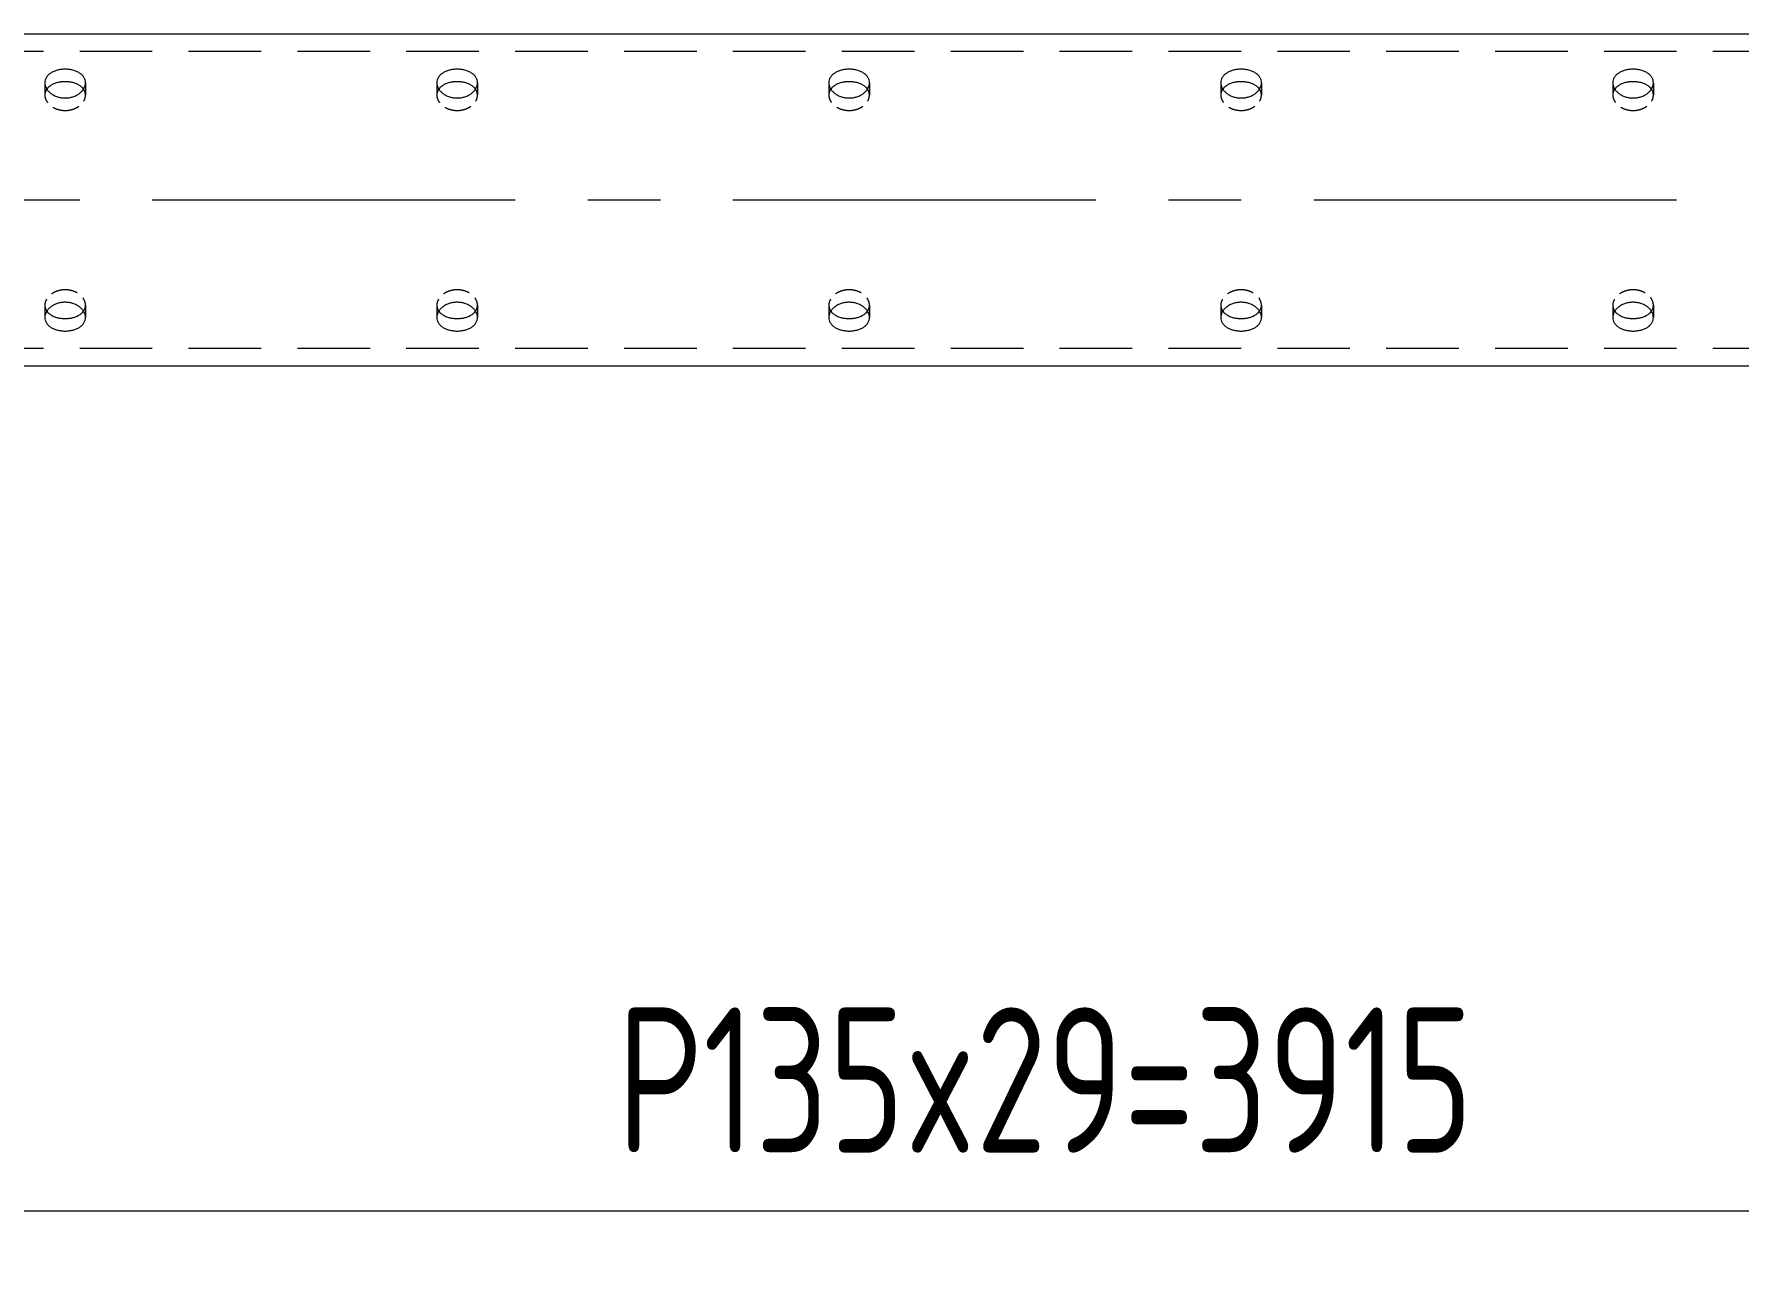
# Model space of a CAD drawing. Header units: millimetres. Extents: x -46397 to 283259, y -8690 to 23983.
# Drawn here: x 166542 to 167129, y -514 to -89 of the extents above; entities that cross this region are included whole.
import ezdxf

# ---------------------------------------------------------------- set-up
doc = ezdxf.new("R2010")
doc.units = ezdxf.units.MM
doc.linetypes.add('CENTER', pattern=[2, 1.25, -0.25, 0.25, -0.25])
doc.linetypes.add('HIDDENX2', pattern=[0.75, 0.5, -0.25])
doc.layers.get('Defpoints').update_dxf_attribs({"lineweight": 0})
doc.layers.add('DUONGTAM', color=1, linetype='CENTER', lineweight=0)
doc.layers.add('PHANTOM 2', color=8, linetype='Continuous', lineweight=0)
doc.layers.add('flashshoot', color=7, linetype='Continuous')
doc.styles.add('GHI CHÚ 1', font='isocp_IV25.ttf', dxfattribs={"width": 0.8})
doc.dimstyles.new('1-30SCALE', dxfattribs={"dimtxt": 75, "dimasz": 75, "dimexe": 37.5, "dimexo": 30, "dimgap": 30, "dimtad": 1, "dimtoh": 1, "dimdec": 0, "dimdsep": 46, "dimtxsty": 'GHI CHÚ 1', "dimcen": 0.09, "dimclrd": 256, "dimclre": 256, "dimclrt": 2, "dimadec": 0, "dimazin": 0, "dimtfac": 1, "dimtdec": 0, "dimtofl": 0, "dimtmove": 0, "dimatfit": 3, "dimfxl": 1, "dimlwd": 0, "dimlwe": 0, "dimarcsym": 0})

# ---------------------------------------------------------------- blocks, each defined once
blk = doc.blocks.new('A$C709efb1f')
at = {"color": 150, "linetype": 'Continuous', "lineweight": 0, "ltscale": 10}
for p, q in [((195.98, 1125), (195.98, -3000)), ((310.28, 1125), (310.28, -3000))]:
    blk.add_line(p, q, dxfattribs=at)
at = {"color": 1, "linetype": 'HIDDENX2', "lineweight": 0, "ltscale": 50}
for p, q in [((202, 1125), (202, -3000)), ((304.26, 1125), (304.26, -3000))]:
    blk.add_line(p, q, dxfattribs=at)
at = {"color": 1, "linetype": 'HIDDENX2', "lineweight": 0, "ltscale": 10}
for p, q in [((212.72, -683), (216.98, -683)), ((289.29, -683), (293.54, -683)), ((212.72, -697), (216.98, -697)), ((289.29, -697), (293.54, -697)), ((212.72, -818), (216.98, -818)), ((289.29, -818), (293.54, -818)), ((212.72, -832), (216.98, -832)), ((289.29, -832), (293.54, -832)), ((212.72, -953), (216.98, -953)), ((289.29, -953), (293.54, -953)), ((212.72, -967), (216.98, -967)), ((289.29, -967), (293.54, -967)), ((212.72, -1088), (216.98, -1088)), ((289.29, -1088), (293.54, -1088)), ((212.72, -1102), (216.98, -1102)), ((289.29, -1102), (293.54, -1102)), ((212.72, -1223), (216.98, -1223)), ((289.29, -1223), (293.54, -1223)), ((212.72, -1237), (216.98, -1237)), ((289.29, -1237), (293.54, -1237))]:
    blk.add_line(p, q, dxfattribs=at)
at = {"color": 150, "linetype": 'Continuous', "lineweight": 0, "ltscale": 10}
for points, knots in [([(217.97, -690), (217.97, -690.44), (217.94, -690.89), (217.8, -691.8), (217.69, -692.25), (217.41, -693.11), (217.24, -693.52), (216.84, -694.29), (216.61, -694.64), (216.13, -695.26), (215.87, -695.55), (215.29, -696.07), (214.98, -696.29), (214.34, -696.65), (214.01, -696.78), (213.36, -696.96), (213.03, -697), (212.41, -697), (212.09, -696.96), (211.47, -696.78), (211.16, -696.65), (210.58, -696.29), (210.3, -696.07), (209.8, -695.55), (209.57, -695.26), (209.17, -694.64), (208.99, -694.29), (208.66, -693.52), (208.52, -693.11), (208.3, -692.25), (208.21, -691.8), (208.1, -690.89), (208.07, -690.44), (208.07, -689.56), (208.1, -689.11), (208.21, -688.2), (208.3, -687.75), (208.52, -686.89), (208.66, -686.48), (208.99, -685.71), (209.17, -685.36), (209.57, -684.74), (209.8, -684.45), (210.3, -683.93), (210.58, -683.71), (211.16, -683.35), (211.47, -683.22), (212.09, -683.04), (212.41, -683), (213.03, -683), (213.36, -683.04), (214.01, -683.22), (214.34, -683.35), (214.98, -683.71), (215.29, -683.93), (215.87, -684.45), (216.13, -684.74), (216.61, -685.36), (216.84, -685.71), (217.24, -686.48), (217.41, -686.89), (217.69, -687.75), (217.8, -688.2), (217.94, -689.11), (217.97, -689.56), (217.97, -690)], [0, 0, 0, 0, 1.319832, 1.319832, 2.639664, 2.639664, 3.959497, 3.959497, 5.279329, 5.279329, 6.599151, 6.599151, 7.918973, 7.918973, 9.238795, 9.238795, 10.558617, 10.558617, 11.878439, 11.878439, 13.198261, 13.198261, 14.518084, 14.518084, 15.837906, 15.837906, 17.157738, 17.157738, 18.47757, 18.47757, 19.797402, 19.797402, 21.117235, 21.117235, 22.437067, 22.437067, 23.756899, 23.756899, 25.076731, 25.076731, 26.396564, 26.396564, 27.716386, 27.716386, 29.036208, 29.036208, 30.35603, 30.35603, 31.675852, 31.675852, 32.995674, 32.995674, 34.315496, 34.315496, 35.635318, 35.635318, 36.95514, 36.95514, 38.274973, 38.274973, 39.594805, 39.594805, 40.914637, 40.914637, 42.234469, 42.234469, 42.234469, 42.234469]), ([(214.91, -683.68), (214.7, -683.83), (214.5, -684), (214.07, -684.45), (213.84, -684.74), (213.45, -685.36), (213.26, -685.71), (212.94, -686.48), (212.81, -686.89), (212.58, -687.75), (212.5, -688.2), (212.39, -689.11), (212.37, -689.56), (212.37, -690.44), (212.39, -690.89), (212.5, -691.8), (212.58, -692.25), (212.81, -693.11), (212.94, -693.52), (213.26, -694.29), (213.45, -694.64), (213.84, -695.26), (214.07, -695.55), (214.5, -696), (214.7, -696.17), (214.91, -696.32)], [13.547032, 13.547032, 13.547032, 13.547032, 14.522015, 14.522015, 15.842193, 15.842193, 17.162386, 17.162386, 18.48258, 18.48258, 19.802773, 19.802773, 21.122966, 21.122966, 22.44316, 22.44316, 23.763353, 23.763353, 25.083546, 25.083546, 26.40374, 26.40374, 27.723917, 27.723917, 28.6989, 28.6989, 28.6989, 28.6989]), ([(288.29, -690), (288.29, -689.56), (288.32, -689.11), (288.46, -688.2), (288.57, -687.75), (288.85, -686.89), (289.03, -686.48), (289.43, -685.71), (289.65, -685.36), (290.13, -684.74), (290.4, -684.45), (290.97, -683.93), (291.28, -683.71), (291.92, -683.35), (292.25, -683.22), (292.91, -683.04), (293.23, -683), (293.85, -683), (294.17, -683.04), (294.8, -683.22), (295.1, -683.35), (295.68, -683.71), (295.96, -683.93), (296.46, -684.45), (296.69, -684.74), (297.09, -685.36), (297.28, -685.71), (297.6, -686.48), (297.74, -686.89), (297.97, -687.75), (298.05, -688.2), (298.16, -689.11), (298.19, -689.56), (298.19, -690.44), (298.16, -690.89), (298.05, -691.8), (297.97, -692.25), (297.74, -693.11), (297.6, -693.52), (297.28, -694.29), (297.09, -694.64), (296.69, -695.26), (296.46, -695.55), (295.96, -696.07), (295.68, -696.29), (295.1, -696.65), (294.8, -696.78), (294.17, -696.96), (293.85, -697), (293.23, -697), (292.91, -696.96), (292.25, -696.78), (291.92, -696.65), (291.28, -696.29), (290.97, -696.07), (290.4, -695.55), (290.13, -695.26), (289.65, -694.64), (289.43, -694.29), (289.03, -693.52), (288.85, -693.11), (288.57, -692.25), (288.46, -691.8), (288.32, -690.89), (288.29, -690.44), (288.29, -690)], [0, 0, 0, 0, 1.319832, 1.319832, 2.639664, 2.639664, 3.959497, 3.959497, 5.279329, 5.279329, 6.599151, 6.599151, 7.918973, 7.918973, 9.238795, 9.238795, 10.558617, 10.558617, 11.878439, 11.878439, 13.198261, 13.198261, 14.518084, 14.518084, 15.837906, 15.837906, 17.157738, 17.157738, 18.47757, 18.47757, 19.797402, 19.797402, 21.117235, 21.117235, 22.437067, 22.437067, 23.756899, 23.756899, 25.076731, 25.076731, 26.396564, 26.396564, 27.716386, 27.716386, 29.036208, 29.036208, 30.35603, 30.35603, 31.675852, 31.675852, 32.995674, 32.995674, 34.315496, 34.315496, 35.635318, 35.635318, 36.95514, 36.95514, 38.274973, 38.274973, 39.594805, 39.594805, 40.914637, 40.914637, 42.234469, 42.234469, 42.234469, 42.234469]), ([(291.35, -696.32), (291.56, -696.17), (291.76, -696), (292.19, -695.55), (292.42, -695.26), (292.81, -694.64), (293, -694.29), (293.32, -693.52), (293.46, -693.11), (293.68, -692.25), (293.76, -691.8), (293.87, -690.89), (293.9, -690.44), (293.9, -689.56), (293.87, -689.11), (293.76, -688.2), (293.68, -687.75), (293.46, -686.89), (293.32, -686.48), (293, -685.71), (292.81, -685.36), (292.42, -684.74), (292.19, -684.45), (291.76, -684), (291.56, -683.83), (291.35, -683.68)], [13.547032, 13.547032, 13.547032, 13.547032, 14.522015, 14.522015, 15.842193, 15.842193, 17.162386, 17.162386, 18.48258, 18.48258, 19.802773, 19.802773, 21.122966, 21.122966, 22.44316, 22.44316, 23.763353, 23.763353, 25.083546, 25.083546, 26.40374, 26.40374, 27.723917, 27.723917, 28.6989, 28.6989, 28.6989, 28.6989]), ([(217.97, -825), (217.97, -825.44), (217.94, -825.89), (217.8, -826.8), (217.69, -827.25), (217.41, -828.11), (217.24, -828.52), (216.84, -829.29), (216.61, -829.64), (216.13, -830.26), (215.87, -830.55), (215.29, -831.07), (214.98, -831.29), (214.34, -831.65), (214.01, -831.78), (213.36, -831.96), (213.03, -832), (212.41, -832), (212.09, -831.96), (211.47, -831.78), (211.16, -831.65), (210.58, -831.29), (210.3, -831.07), (209.8, -830.55), (209.57, -830.26), (209.17, -829.64), (208.99, -829.29), (208.66, -828.52), (208.52, -828.11), (208.3, -827.25), (208.21, -826.8), (208.1, -825.89), (208.07, -825.44), (208.07, -824.56), (208.1, -824.11), (208.21, -823.2), (208.3, -822.75), (208.52, -821.89), (208.66, -821.48), (208.99, -820.71), (209.17, -820.36), (209.57, -819.74), (209.8, -819.45), (210.3, -818.93), (210.58, -818.71), (211.16, -818.35), (211.47, -818.22), (212.09, -818.04), (212.41, -818), (213.03, -818), (213.36, -818.04), (214.01, -818.22), (214.34, -818.35), (214.98, -818.71), (215.29, -818.93), (215.87, -819.45), (216.13, -819.74), (216.61, -820.36), (216.84, -820.71), (217.24, -821.48), (217.41, -821.89), (217.69, -822.75), (217.8, -823.2), (217.94, -824.11), (217.97, -824.56), (217.97, -825)], [0, 0, 0, 0, 1.319832, 1.319832, 2.639664, 2.639664, 3.959497, 3.959497, 5.279329, 5.279329, 6.599151, 6.599151, 7.918973, 7.918973, 9.238795, 9.238795, 10.558617, 10.558617, 11.878439, 11.878439, 13.198261, 13.198261, 14.518084, 14.518084, 15.837906, 15.837906, 17.157738, 17.157738, 18.47757, 18.47757, 19.797402, 19.797402, 21.117235, 21.117235, 22.437067, 22.437067, 23.756899, 23.756899, 25.076731, 25.076731, 26.396564, 26.396564, 27.716386, 27.716386, 29.036208, 29.036208, 30.35603, 30.35603, 31.675852, 31.675852, 32.995674, 32.995674, 34.315496, 34.315496, 35.635318, 35.635318, 36.95514, 36.95514, 38.274973, 38.274973, 39.594805, 39.594805, 40.914637, 40.914637, 42.234469, 42.234469, 42.234469, 42.234469]), ([(214.91, -818.68), (214.7, -818.83), (214.5, -819), (214.07, -819.45), (213.84, -819.74), (213.45, -820.36), (213.26, -820.71), (212.94, -821.48), (212.81, -821.89), (212.58, -822.75), (212.5, -823.2), (212.39, -824.11), (212.37, -824.56), (212.37, -825.44), (212.39, -825.89), (212.5, -826.8), (212.58, -827.25), (212.81, -828.11), (212.94, -828.52), (213.26, -829.29), (213.45, -829.64), (213.84, -830.26), (214.07, -830.55), (214.5, -831), (214.7, -831.17), (214.91, -831.32)], [13.547032, 13.547032, 13.547032, 13.547032, 14.522015, 14.522015, 15.842193, 15.842193, 17.162386, 17.162386, 18.48258, 18.48258, 19.802773, 19.802773, 21.122966, 21.122966, 22.44316, 22.44316, 23.763353, 23.763353, 25.083546, 25.083546, 26.40374, 26.40374, 27.723917, 27.723917, 28.6989, 28.6989, 28.6989, 28.6989]), ([(288.29, -825), (288.29, -824.56), (288.32, -824.11), (288.46, -823.2), (288.57, -822.75), (288.85, -821.89), (289.03, -821.48), (289.43, -820.71), (289.65, -820.36), (290.13, -819.74), (290.4, -819.45), (290.97, -818.93), (291.28, -818.71), (291.92, -818.35), (292.25, -818.22), (292.91, -818.04), (293.23, -818), (293.85, -818), (294.17, -818.04), (294.8, -818.22), (295.1, -818.35), (295.68, -818.71), (295.96, -818.93), (296.46, -819.45), (296.69, -819.74), (297.09, -820.36), (297.28, -820.71), (297.6, -821.48), (297.74, -821.89), (297.97, -822.75), (298.05, -823.2), (298.16, -824.11), (298.19, -824.56), (298.19, -825.44), (298.16, -825.89), (298.05, -826.8), (297.97, -827.25), (297.74, -828.11), (297.6, -828.52), (297.28, -829.29), (297.09, -829.64), (296.69, -830.26), (296.46, -830.55), (295.96, -831.07), (295.68, -831.29), (295.1, -831.65), (294.8, -831.78), (294.17, -831.96), (293.85, -832), (293.23, -832), (292.91, -831.96), (292.25, -831.78), (291.92, -831.65), (291.28, -831.29), (290.97, -831.07), (290.4, -830.55), (290.13, -830.26), (289.65, -829.64), (289.43, -829.29), (289.03, -828.52), (288.85, -828.11), (288.57, -827.25), (288.46, -826.8), (288.32, -825.89), (288.29, -825.44), (288.29, -825)], [0, 0, 0, 0, 1.319832, 1.319832, 2.639664, 2.639664, 3.959497, 3.959497, 5.279329, 5.279329, 6.599151, 6.599151, 7.918973, 7.918973, 9.238795, 9.238795, 10.558617, 10.558617, 11.878439, 11.878439, 13.198261, 13.198261, 14.518084, 14.518084, 15.837906, 15.837906, 17.157738, 17.157738, 18.47757, 18.47757, 19.797402, 19.797402, 21.117235, 21.117235, 22.437067, 22.437067, 23.756899, 23.756899, 25.076731, 25.076731, 26.396564, 26.396564, 27.716386, 27.716386, 29.036208, 29.036208, 30.35603, 30.35603, 31.675852, 31.675852, 32.995674, 32.995674, 34.315496, 34.315496, 35.635318, 35.635318, 36.95514, 36.95514, 38.274973, 38.274973, 39.594805, 39.594805, 40.914637, 40.914637, 42.234469, 42.234469, 42.234469, 42.234469]), ([(291.35, -831.32), (291.56, -831.17), (291.76, -831), (292.19, -830.55), (292.42, -830.26), (292.81, -829.64), (293, -829.29), (293.32, -828.52), (293.46, -828.11), (293.68, -827.25), (293.76, -826.8), (293.87, -825.89), (293.9, -825.44), (293.9, -824.56), (293.87, -824.11), (293.76, -823.2), (293.68, -822.75), (293.46, -821.89), (293.32, -821.48), (293, -820.71), (292.81, -820.36), (292.42, -819.74), (292.19, -819.45), (291.76, -819), (291.56, -818.83), (291.35, -818.68)], [13.547032, 13.547032, 13.547032, 13.547032, 14.522015, 14.522015, 15.842193, 15.842193, 17.162386, 17.162386, 18.48258, 18.48258, 19.802773, 19.802773, 21.122966, 21.122966, 22.44316, 22.44316, 23.763353, 23.763353, 25.083546, 25.083546, 26.40374, 26.40374, 27.723917, 27.723917, 28.6989, 28.6989, 28.6989, 28.6989]), ([(217.97, -960), (217.97, -960.44), (217.94, -960.89), (217.8, -961.8), (217.69, -962.25), (217.41, -963.11), (217.24, -963.52), (216.84, -964.29), (216.61, -964.64), (216.13, -965.26), (215.87, -965.55), (215.29, -966.07), (214.98, -966.29), (214.34, -966.65), (214.01, -966.78), (213.36, -966.96), (213.03, -967), (212.41, -967), (212.09, -966.96), (211.47, -966.78), (211.16, -966.65), (210.58, -966.29), (210.3, -966.07), (209.8, -965.55), (209.57, -965.26), (209.17, -964.64), (208.99, -964.29), (208.66, -963.52), (208.52, -963.11), (208.3, -962.25), (208.21, -961.8), (208.1, -960.89), (208.07, -960.44), (208.07, -959.56), (208.1, -959.11), (208.21, -958.2), (208.3, -957.75), (208.52, -956.89), (208.66, -956.48), (208.99, -955.71), (209.17, -955.36), (209.57, -954.74), (209.8, -954.45), (210.3, -953.93), (210.58, -953.71), (211.16, -953.35), (211.47, -953.22), (212.09, -953.04), (212.41, -953), (213.03, -953), (213.36, -953.04), (214.01, -953.22), (214.34, -953.35), (214.98, -953.71), (215.29, -953.93), (215.87, -954.45), (216.13, -954.74), (216.61, -955.36), (216.84, -955.71), (217.24, -956.48), (217.41, -956.89), (217.69, -957.75), (217.8, -958.2), (217.94, -959.11), (217.97, -959.56), (217.97, -960)], [0, 0, 0, 0, 1.319832, 1.319832, 2.639664, 2.639664, 3.959497, 3.959497, 5.279329, 5.279329, 6.599151, 6.599151, 7.918973, 7.918973, 9.238795, 9.238795, 10.558617, 10.558617, 11.878439, 11.878439, 13.198261, 13.198261, 14.518084, 14.518084, 15.837906, 15.837906, 17.157738, 17.157738, 18.47757, 18.47757, 19.797402, 19.797402, 21.117235, 21.117235, 22.437067, 22.437067, 23.756899, 23.756899, 25.076731, 25.076731, 26.396564, 26.396564, 27.716386, 27.716386, 29.036208, 29.036208, 30.35603, 30.35603, 31.675852, 31.675852, 32.995674, 32.995674, 34.315496, 34.315496, 35.635318, 35.635318, 36.95514, 36.95514, 38.274973, 38.274973, 39.594805, 39.594805, 40.914637, 40.914637, 42.234469, 42.234469, 42.234469, 42.234469]), ([(214.91, -953.68), (214.7, -953.83), (214.5, -954), (214.07, -954.45), (213.84, -954.74), (213.45, -955.36), (213.26, -955.71), (212.94, -956.48), (212.81, -956.89), (212.58, -957.75), (212.5, -958.2), (212.39, -959.11), (212.37, -959.56), (212.37, -960.44), (212.39, -960.89), (212.5, -961.8), (212.58, -962.25), (212.81, -963.11), (212.94, -963.52), (213.26, -964.29), (213.45, -964.64), (213.84, -965.26), (214.07, -965.55), (214.5, -966), (214.7, -966.17), (214.91, -966.32)], [13.547032, 13.547032, 13.547032, 13.547032, 14.522015, 14.522015, 15.842193, 15.842193, 17.162386, 17.162386, 18.48258, 18.48258, 19.802773, 19.802773, 21.122966, 21.122966, 22.44316, 22.44316, 23.763353, 23.763353, 25.083546, 25.083546, 26.40374, 26.40374, 27.723917, 27.723917, 28.6989, 28.6989, 28.6989, 28.6989]), ([(288.29, -960), (288.29, -959.56), (288.32, -959.11), (288.46, -958.2), (288.57, -957.75), (288.85, -956.89), (289.03, -956.48), (289.43, -955.71), (289.65, -955.36), (290.13, -954.74), (290.4, -954.45), (290.97, -953.93), (291.28, -953.71), (291.92, -953.35), (292.25, -953.22), (292.91, -953.04), (293.23, -953), (293.85, -953), (294.17, -953.04), (294.8, -953.22), (295.1, -953.35), (295.68, -953.71), (295.96, -953.93), (296.46, -954.45), (296.69, -954.74), (297.09, -955.36), (297.28, -955.71), (297.6, -956.48), (297.74, -956.89), (297.97, -957.75), (298.05, -958.2), (298.16, -959.11), (298.19, -959.56), (298.19, -960.44), (298.16, -960.89), (298.05, -961.8), (297.97, -962.25), (297.74, -963.11), (297.6, -963.52), (297.28, -964.29), (297.09, -964.64), (296.69, -965.26), (296.46, -965.55), (295.96, -966.07), (295.68, -966.29), (295.1, -966.65), (294.8, -966.78), (294.17, -966.96), (293.85, -967), (293.23, -967), (292.91, -966.96), (292.25, -966.78), (291.92, -966.65), (291.28, -966.29), (290.97, -966.07), (290.4, -965.55), (290.13, -965.26), (289.65, -964.64), (289.43, -964.29), (289.03, -963.52), (288.85, -963.11), (288.57, -962.25), (288.46, -961.8), (288.32, -960.89), (288.29, -960.44), (288.29, -960)], [0, 0, 0, 0, 1.319832, 1.319832, 2.639664, 2.639664, 3.959497, 3.959497, 5.279329, 5.279329, 6.599151, 6.599151, 7.918973, 7.918973, 9.238795, 9.238795, 10.558617, 10.558617, 11.878439, 11.878439, 13.198261, 13.198261, 14.518084, 14.518084, 15.837906, 15.837906, 17.157738, 17.157738, 18.47757, 18.47757, 19.797402, 19.797402, 21.117235, 21.117235, 22.437067, 22.437067, 23.756899, 23.756899, 25.076731, 25.076731, 26.396564, 26.396564, 27.716386, 27.716386, 29.036208, 29.036208, 30.35603, 30.35603, 31.675852, 31.675852, 32.995674, 32.995674, 34.315496, 34.315496, 35.635318, 35.635318, 36.95514, 36.95514, 38.274973, 38.274973, 39.594805, 39.594805, 40.914637, 40.914637, 42.234469, 42.234469, 42.234469, 42.234469]), ([(291.35, -966.32), (291.56, -966.17), (291.76, -966), (292.19, -965.55), (292.42, -965.26), (292.81, -964.64), (293, -964.29), (293.32, -963.52), (293.46, -963.11), (293.68, -962.25), (293.76, -961.8), (293.87, -960.89), (293.9, -960.44), (293.9, -959.56), (293.87, -959.11), (293.76, -958.2), (293.68, -957.75), (293.46, -956.89), (293.32, -956.48), (293, -955.71), (292.81, -955.36), (292.42, -954.74), (292.19, -954.45), (291.76, -954), (291.56, -953.83), (291.35, -953.68)], [13.547032, 13.547032, 13.547032, 13.547032, 14.522015, 14.522015, 15.842193, 15.842193, 17.162386, 17.162386, 18.48258, 18.48258, 19.802773, 19.802773, 21.122966, 21.122966, 22.44316, 22.44316, 23.763353, 23.763353, 25.083546, 25.083546, 26.40374, 26.40374, 27.723917, 27.723917, 28.6989, 28.6989, 28.6989, 28.6989]), ([(217.97, -1095), (217.97, -1095.44), (217.94, -1095.89), (217.8, -1096.8), (217.69, -1097.25), (217.41, -1098.11), (217.24, -1098.52), (216.84, -1099.29), (216.61, -1099.64), (216.13, -1100.26), (215.87, -1100.55), (215.29, -1101.07), (214.98, -1101.29), (214.34, -1101.65), (214.01, -1101.78), (213.36, -1101.96), (213.03, -1102), (212.41, -1102), (212.09, -1101.96), (211.47, -1101.78), (211.16, -1101.65), (210.58, -1101.29), (210.3, -1101.07), (209.8, -1100.55), (209.57, -1100.26), (209.17, -1099.64), (208.99, -1099.29), (208.66, -1098.52), (208.52, -1098.11), (208.3, -1097.25), (208.21, -1096.8), (208.1, -1095.89), (208.07, -1095.44), (208.07, -1094.56), (208.1, -1094.11), (208.21, -1093.2), (208.3, -1092.75), (208.52, -1091.89), (208.66, -1091.48), (208.99, -1090.71), (209.17, -1090.36), (209.57, -1089.74), (209.8, -1089.45), (210.3, -1088.93), (210.58, -1088.71), (211.16, -1088.35), (211.47, -1088.22), (212.09, -1088.04), (212.41, -1088), (213.03, -1088), (213.36, -1088.04), (214.01, -1088.22), (214.34, -1088.35), (214.98, -1088.71), (215.29, -1088.93), (215.87, -1089.45), (216.13, -1089.74), (216.61, -1090.36), (216.84, -1090.71), (217.24, -1091.48), (217.41, -1091.89), (217.69, -1092.75), (217.8, -1093.2), (217.94, -1094.11), (217.97, -1094.56), (217.97, -1095)], [0, 0, 0, 0, 1.319832, 1.319832, 2.639664, 2.639664, 3.959497, 3.959497, 5.279329, 5.279329, 6.599151, 6.599151, 7.918973, 7.918973, 9.238795, 9.238795, 10.558617, 10.558617, 11.878439, 11.878439, 13.198261, 13.198261, 14.518084, 14.518084, 15.837906, 15.837906, 17.157738, 17.157738, 18.47757, 18.47757, 19.797402, 19.797402, 21.117235, 21.117235, 22.437067, 22.437067, 23.756899, 23.756899, 25.076731, 25.076731, 26.396564, 26.396564, 27.716386, 27.716386, 29.036208, 29.036208, 30.35603, 30.35603, 31.675852, 31.675852, 32.995674, 32.995674, 34.315496, 34.315496, 35.635318, 35.635318, 36.95514, 36.95514, 38.274973, 38.274973, 39.594805, 39.594805, 40.914637, 40.914637, 42.234469, 42.234469, 42.234469, 42.234469]), ([(214.91, -1088.68), (214.7, -1088.83), (214.5, -1089), (214.07, -1089.45), (213.84, -1089.74), (213.45, -1090.36), (213.26, -1090.71), (212.94, -1091.48), (212.81, -1091.89), (212.58, -1092.75), (212.5, -1093.2), (212.39, -1094.11), (212.37, -1094.56), (212.37, -1095.44), (212.39, -1095.89), (212.5, -1096.8), (212.58, -1097.25), (212.81, -1098.11), (212.94, -1098.52), (213.26, -1099.29), (213.45, -1099.64), (213.84, -1100.26), (214.07, -1100.55), (214.5, -1101), (214.7, -1101.17), (214.91, -1101.32)], [13.547032, 13.547032, 13.547032, 13.547032, 14.522015, 14.522015, 15.842193, 15.842193, 17.162386, 17.162386, 18.48258, 18.48258, 19.802773, 19.802773, 21.122966, 21.122966, 22.44316, 22.44316, 23.763353, 23.763353, 25.083546, 25.083546, 26.40374, 26.40374, 27.723917, 27.723917, 28.6989, 28.6989, 28.6989, 28.6989]), ([(288.29, -1095), (288.29, -1094.56), (288.32, -1094.11), (288.46, -1093.2), (288.57, -1092.75), (288.85, -1091.89), (289.03, -1091.48), (289.43, -1090.71), (289.65, -1090.36), (290.13, -1089.74), (290.4, -1089.45), (290.97, -1088.93), (291.28, -1088.71), (291.92, -1088.35), (292.25, -1088.22), (292.91, -1088.04), (293.23, -1088), (293.85, -1088), (294.17, -1088.04), (294.8, -1088.22), (295.1, -1088.35), (295.68, -1088.71), (295.96, -1088.93), (296.46, -1089.45), (296.69, -1089.74), (297.09, -1090.36), (297.28, -1090.71), (297.6, -1091.48), (297.74, -1091.89), (297.97, -1092.75), (298.05, -1093.2), (298.16, -1094.11), (298.19, -1094.56), (298.19, -1095.44), (298.16, -1095.89), (298.05, -1096.8), (297.97, -1097.25), (297.74, -1098.11), (297.6, -1098.52), (297.28, -1099.29), (297.09, -1099.64), (296.69, -1100.26), (296.46, -1100.55), (295.96, -1101.07), (295.68, -1101.29), (295.1, -1101.65), (294.8, -1101.78), (294.17, -1101.96), (293.85, -1102), (293.23, -1102), (292.91, -1101.96), (292.25, -1101.78), (291.92, -1101.65), (291.28, -1101.29), (290.97, -1101.07), (290.4, -1100.55), (290.13, -1100.26), (289.65, -1099.64), (289.43, -1099.29), (289.03, -1098.52), (288.85, -1098.11), (288.57, -1097.25), (288.46, -1096.8), (288.32, -1095.89), (288.29, -1095.44), (288.29, -1095)], [0, 0, 0, 0, 1.319832, 1.319832, 2.639664, 2.639664, 3.959497, 3.959497, 5.279329, 5.279329, 6.599151, 6.599151, 7.918973, 7.918973, 9.238795, 9.238795, 10.558617, 10.558617, 11.878439, 11.878439, 13.198261, 13.198261, 14.518084, 14.518084, 15.837906, 15.837906, 17.157738, 17.157738, 18.47757, 18.47757, 19.797402, 19.797402, 21.117235, 21.117235, 22.437067, 22.437067, 23.756899, 23.756899, 25.076731, 25.076731, 26.396564, 26.396564, 27.716386, 27.716386, 29.036208, 29.036208, 30.35603, 30.35603, 31.675852, 31.675852, 32.995674, 32.995674, 34.315496, 34.315496, 35.635318, 35.635318, 36.95514, 36.95514, 38.274973, 38.274973, 39.594805, 39.594805, 40.914637, 40.914637, 42.234469, 42.234469, 42.234469, 42.234469]), ([(291.35, -1101.32), (291.56, -1101.17), (291.76, -1101), (292.19, -1100.55), (292.42, -1100.26), (292.81, -1099.64), (293, -1099.29), (293.32, -1098.52), (293.46, -1098.11), (293.68, -1097.25), (293.76, -1096.8), (293.87, -1095.89), (293.9, -1095.44), (293.9, -1094.56), (293.87, -1094.11), (293.76, -1093.2), (293.68, -1092.75), (293.46, -1091.89), (293.32, -1091.48), (293, -1090.71), (292.81, -1090.36), (292.42, -1089.74), (292.19, -1089.45), (291.76, -1089), (291.56, -1088.83), (291.35, -1088.68)], [13.547032, 13.547032, 13.547032, 13.547032, 14.522015, 14.522015, 15.842193, 15.842193, 17.162386, 17.162386, 18.48258, 18.48258, 19.802773, 19.802773, 21.122966, 21.122966, 22.44316, 22.44316, 23.763353, 23.763353, 25.083546, 25.083546, 26.40374, 26.40374, 27.723917, 27.723917, 28.6989, 28.6989, 28.6989, 28.6989]), ([(217.97, -1230), (217.97, -1230.44), (217.94, -1230.89), (217.8, -1231.8), (217.69, -1232.25), (217.41, -1233.11), (217.24, -1233.52), (216.84, -1234.29), (216.61, -1234.64), (216.13, -1235.26), (215.87, -1235.55), (215.29, -1236.07), (214.98, -1236.29), (214.34, -1236.65), (214.01, -1236.78), (213.36, -1236.96), (213.03, -1237), (212.41, -1237), (212.09, -1236.96), (211.47, -1236.78), (211.16, -1236.65), (210.58, -1236.29), (210.3, -1236.07), (209.8, -1235.55), (209.57, -1235.26), (209.17, -1234.64), (208.99, -1234.29), (208.66, -1233.52), (208.52, -1233.11), (208.3, -1232.25), (208.21, -1231.8), (208.1, -1230.89), (208.07, -1230.44), (208.07, -1229.56), (208.1, -1229.11), (208.21, -1228.2), (208.3, -1227.75), (208.52, -1226.89), (208.66, -1226.48), (208.99, -1225.71), (209.17, -1225.36), (209.57, -1224.74), (209.8, -1224.45), (210.3, -1223.93), (210.58, -1223.71), (211.16, -1223.35), (211.47, -1223.22), (212.09, -1223.04), (212.41, -1223), (213.03, -1223), (213.36, -1223.04), (214.01, -1223.22), (214.34, -1223.35), (214.98, -1223.71), (215.29, -1223.93), (215.87, -1224.45), (216.13, -1224.74), (216.61, -1225.36), (216.84, -1225.71), (217.24, -1226.48), (217.41, -1226.89), (217.69, -1227.75), (217.8, -1228.2), (217.94, -1229.11), (217.97, -1229.56), (217.97, -1230)], [0, 0, 0, 0, 1.319832, 1.319832, 2.639664, 2.639664, 3.959497, 3.959497, 5.279329, 5.279329, 6.599151, 6.599151, 7.918973, 7.918973, 9.238795, 9.238795, 10.558617, 10.558617, 11.878439, 11.878439, 13.198261, 13.198261, 14.518084, 14.518084, 15.837906, 15.837906, 17.157738, 17.157738, 18.47757, 18.47757, 19.797402, 19.797402, 21.117235, 21.117235, 22.437067, 22.437067, 23.756899, 23.756899, 25.076731, 25.076731, 26.396564, 26.396564, 27.716386, 27.716386, 29.036208, 29.036208, 30.35603, 30.35603, 31.675852, 31.675852, 32.995674, 32.995674, 34.315496, 34.315496, 35.635318, 35.635318, 36.95514, 36.95514, 38.274973, 38.274973, 39.594805, 39.594805, 40.914637, 40.914637, 42.234469, 42.234469, 42.234469, 42.234469]), ([(214.91, -1223.68), (214.7, -1223.83), (214.5, -1224), (214.07, -1224.45), (213.84, -1224.74), (213.45, -1225.36), (213.26, -1225.71), (212.94, -1226.48), (212.81, -1226.89), (212.58, -1227.75), (212.5, -1228.2), (212.39, -1229.11), (212.37, -1229.56), (212.37, -1230.44), (212.39, -1230.89), (212.5, -1231.8), (212.58, -1232.25), (212.81, -1233.11), (212.94, -1233.52), (213.26, -1234.29), (213.45, -1234.64), (213.84, -1235.26), (214.07, -1235.55), (214.5, -1236), (214.7, -1236.17), (214.91, -1236.32)], [13.547032, 13.547032, 13.547032, 13.547032, 14.522015, 14.522015, 15.842193, 15.842193, 17.162386, 17.162386, 18.48258, 18.48258, 19.802773, 19.802773, 21.122966, 21.122966, 22.44316, 22.44316, 23.763353, 23.763353, 25.083546, 25.083546, 26.40374, 26.40374, 27.723917, 27.723917, 28.6989, 28.6989, 28.6989, 28.6989]), ([(288.29, -1230), (288.29, -1229.56), (288.32, -1229.11), (288.46, -1228.2), (288.57, -1227.75), (288.85, -1226.89), (289.03, -1226.48), (289.43, -1225.71), (289.65, -1225.36), (290.13, -1224.74), (290.4, -1224.45), (290.97, -1223.93), (291.28, -1223.71), (291.92, -1223.35), (292.25, -1223.22), (292.91, -1223.04), (293.23, -1223), (293.85, -1223), (294.17, -1223.04), (294.8, -1223.22), (295.1, -1223.35), (295.68, -1223.71), (295.96, -1223.93), (296.46, -1224.45), (296.69, -1224.74), (297.09, -1225.36), (297.28, -1225.71), (297.6, -1226.48), (297.74, -1226.89), (297.97, -1227.75), (298.05, -1228.2), (298.16, -1229.11), (298.19, -1229.56), (298.19, -1230.44), (298.16, -1230.89), (298.05, -1231.8), (297.97, -1232.25), (297.74, -1233.11), (297.6, -1233.52), (297.28, -1234.29), (297.09, -1234.64), (296.69, -1235.26), (296.46, -1235.55), (295.96, -1236.07), (295.68, -1236.29), (295.1, -1236.65), (294.8, -1236.78), (294.17, -1236.96), (293.85, -1237), (293.23, -1237), (292.91, -1236.96), (292.25, -1236.78), (291.92, -1236.65), (291.28, -1236.29), (290.97, -1236.07), (290.4, -1235.55), (290.13, -1235.26), (289.65, -1234.64), (289.43, -1234.29), (289.03, -1233.52), (288.85, -1233.11), (288.57, -1232.25), (288.46, -1231.8), (288.32, -1230.89), (288.29, -1230.44), (288.29, -1230)], [0, 0, 0, 0, 1.319832, 1.319832, 2.639664, 2.639664, 3.959497, 3.959497, 5.279329, 5.279329, 6.599151, 6.599151, 7.918973, 7.918973, 9.238795, 9.238795, 10.558617, 10.558617, 11.878439, 11.878439, 13.198261, 13.198261, 14.518084, 14.518084, 15.837906, 15.837906, 17.157738, 17.157738, 18.47757, 18.47757, 19.797402, 19.797402, 21.117235, 21.117235, 22.437067, 22.437067, 23.756899, 23.756899, 25.076731, 25.076731, 26.396564, 26.396564, 27.716386, 27.716386, 29.036208, 29.036208, 30.35603, 30.35603, 31.675852, 31.675852, 32.995674, 32.995674, 34.315496, 34.315496, 35.635318, 35.635318, 36.95514, 36.95514, 38.274973, 38.274973, 39.594805, 39.594805, 40.914637, 40.914637, 42.234469, 42.234469, 42.234469, 42.234469]), ([(291.35, -1236.32), (291.56, -1236.17), (291.76, -1236), (292.19, -1235.55), (292.42, -1235.26), (292.81, -1234.64), (293, -1234.29), (293.32, -1233.52), (293.46, -1233.11), (293.68, -1232.25), (293.76, -1231.8), (293.87, -1230.89), (293.9, -1230.44), (293.9, -1229.56), (293.87, -1229.11), (293.76, -1228.2), (293.68, -1227.75), (293.46, -1226.89), (293.32, -1226.48), (293, -1225.71), (292.81, -1225.36), (292.42, -1224.74), (292.19, -1224.45), (291.76, -1224), (291.56, -1223.83), (291.35, -1223.68)], [13.547032, 13.547032, 13.547032, 13.547032, 14.522015, 14.522015, 15.842193, 15.842193, 17.162386, 17.162386, 18.48258, 18.48258, 19.802773, 19.802773, 21.122966, 21.122966, 22.44316, 22.44316, 23.763353, 23.763353, 25.083546, 25.083546, 26.40374, 26.40374, 27.723917, 27.723917, 28.6989, 28.6989, 28.6989, 28.6989])]:
    blk.add_open_spline(points, degree=3, knots=knots, dxfattribs=at)
at = {"color": 1, "linetype": 'HIDDENX2', "lineweight": 0, "ltscale": 10}
for points, knots in [([(222.27, -690), (222.27, -689.56), (222.23, -689.11), (222.09, -688.2), (221.98, -687.75), (221.7, -686.89), (221.52, -686.48), (221.12, -685.71), (220.89, -685.36), (220.41, -684.74), (220.14, -684.45), (219.55, -683.93), (219.24, -683.71), (218.6, -683.35), (218.27, -683.22), (217.61, -683.04), (217.29, -683), (216.67, -683), (216.35, -683.04), (215.73, -683.22), (215.42, -683.35), (215.06, -683.58), (214.98, -683.63), (214.91, -683.68)], [0, 0, 0, 0, 1.320193, 1.320193, 2.640387, 2.640387, 3.96058, 3.96058, 5.280773, 5.280773, 6.600951, 6.600951, 7.921128, 7.921128, 9.241306, 9.241306, 10.561483, 10.561483, 11.881661, 11.881661, 13.201838, 13.201838, 13.547032, 13.547032, 13.547032, 13.547032]), ([(291.35, -683.68), (291.28, -683.63), (291.21, -683.58), (290.84, -683.35), (290.54, -683.22), (289.91, -683.04), (289.6, -683), (288.97, -683), (288.65, -683.04), (287.99, -683.22), (287.66, -683.35), (287.02, -683.71), (286.71, -683.93), (286.13, -684.45), (285.86, -684.74), (285.38, -685.36), (285.15, -685.71), (284.74, -686.48), (284.57, -686.89), (284.28, -687.75), (284.17, -688.2), (284.03, -689.11), (284, -689.56), (284, -690)], [28.6989, 28.6989, 28.6989, 28.6989, 29.044094, 29.044094, 30.364272, 30.364272, 31.684449, 31.684449, 33.004627, 33.004627, 34.324804, 34.324804, 35.644982, 35.644982, 36.965159, 36.965159, 38.285352, 38.285352, 39.605546, 39.605546, 40.925739, 40.925739, 42.245932, 42.245932, 42.245932, 42.245932]), ([(214.91, -696.32), (214.98, -696.37), (215.06, -696.42), (215.42, -696.65), (215.73, -696.78), (216.35, -696.96), (216.67, -697), (217.29, -697), (217.61, -696.96), (218.27, -696.78), (218.6, -696.65), (219.24, -696.29), (219.55, -696.07), (220.14, -695.55), (220.41, -695.26), (220.89, -694.64), (221.12, -694.29), (221.52, -693.52), (221.7, -693.11), (221.98, -692.25), (222.09, -691.8), (222.23, -690.89), (222.27, -690.44), (222.27, -690)], [28.6989, 28.6989, 28.6989, 28.6989, 29.044094, 29.044094, 30.364272, 30.364272, 31.684449, 31.684449, 33.004627, 33.004627, 34.324804, 34.324804, 35.644982, 35.644982, 36.965159, 36.965159, 38.285352, 38.285352, 39.605546, 39.605546, 40.925739, 40.925739, 42.245932, 42.245932, 42.245932, 42.245932]), ([(284, -690), (284, -690.44), (284.03, -690.89), (284.17, -691.8), (284.28, -692.25), (284.57, -693.11), (284.74, -693.52), (285.15, -694.29), (285.38, -694.64), (285.86, -695.26), (286.13, -695.55), (286.71, -696.07), (287.02, -696.29), (287.66, -696.65), (287.99, -696.78), (288.65, -696.96), (288.97, -697), (289.6, -697), (289.91, -696.96), (290.54, -696.78), (290.84, -696.65), (291.21, -696.42), (291.28, -696.37), (291.35, -696.32)], [0, 0, 0, 0, 1.320193, 1.320193, 2.640387, 2.640387, 3.96058, 3.96058, 5.280773, 5.280773, 6.600951, 6.600951, 7.921128, 7.921128, 9.241306, 9.241306, 10.561483, 10.561483, 11.881661, 11.881661, 13.201838, 13.201838, 13.547032, 13.547032, 13.547032, 13.547032]), ([(222.27, -825), (222.27, -824.56), (222.23, -824.11), (222.09, -823.2), (221.98, -822.75), (221.7, -821.89), (221.52, -821.48), (221.12, -820.71), (220.89, -820.36), (220.41, -819.74), (220.14, -819.45), (219.55, -818.93), (219.24, -818.71), (218.6, -818.35), (218.27, -818.22), (217.61, -818.04), (217.29, -818), (216.67, -818), (216.35, -818.04), (215.73, -818.22), (215.42, -818.35), (215.06, -818.58), (214.98, -818.63), (214.91, -818.68)], [0, 0, 0, 0, 1.320193, 1.320193, 2.640387, 2.640387, 3.96058, 3.96058, 5.280773, 5.280773, 6.600951, 6.600951, 7.921128, 7.921128, 9.241306, 9.241306, 10.561483, 10.561483, 11.881661, 11.881661, 13.201838, 13.201838, 13.547032, 13.547032, 13.547032, 13.547032]), ([(291.35, -818.68), (291.28, -818.63), (291.21, -818.58), (290.84, -818.35), (290.54, -818.22), (289.91, -818.04), (289.6, -818), (288.97, -818), (288.65, -818.04), (287.99, -818.22), (287.66, -818.35), (287.02, -818.71), (286.71, -818.93), (286.13, -819.45), (285.86, -819.74), (285.38, -820.36), (285.15, -820.71), (284.74, -821.48), (284.57, -821.89), (284.28, -822.75), (284.17, -823.2), (284.03, -824.11), (284, -824.56), (284, -825)], [28.6989, 28.6989, 28.6989, 28.6989, 29.044094, 29.044094, 30.364272, 30.364272, 31.684449, 31.684449, 33.004627, 33.004627, 34.324804, 34.324804, 35.644982, 35.644982, 36.965159, 36.965159, 38.285352, 38.285352, 39.605546, 39.605546, 40.925739, 40.925739, 42.245932, 42.245932, 42.245932, 42.245932]), ([(214.91, -831.32), (214.98, -831.37), (215.06, -831.42), (215.42, -831.65), (215.73, -831.78), (216.35, -831.96), (216.67, -832), (217.29, -832), (217.61, -831.96), (218.27, -831.78), (218.6, -831.65), (219.24, -831.29), (219.55, -831.07), (220.14, -830.55), (220.41, -830.26), (220.89, -829.64), (221.12, -829.29), (221.52, -828.52), (221.7, -828.11), (221.98, -827.25), (222.09, -826.8), (222.23, -825.89), (222.27, -825.44), (222.27, -825)], [28.6989, 28.6989, 28.6989, 28.6989, 29.044094, 29.044094, 30.364272, 30.364272, 31.684449, 31.684449, 33.004627, 33.004627, 34.324804, 34.324804, 35.644982, 35.644982, 36.965159, 36.965159, 38.285352, 38.285352, 39.605546, 39.605546, 40.925739, 40.925739, 42.245932, 42.245932, 42.245932, 42.245932]), ([(284, -825), (284, -825.44), (284.03, -825.89), (284.17, -826.8), (284.28, -827.25), (284.57, -828.11), (284.74, -828.52), (285.15, -829.29), (285.38, -829.64), (285.86, -830.26), (286.13, -830.55), (286.71, -831.07), (287.02, -831.29), (287.66, -831.65), (287.99, -831.78), (288.65, -831.96), (288.97, -832), (289.6, -832), (289.91, -831.96), (290.54, -831.78), (290.84, -831.65), (291.21, -831.42), (291.28, -831.37), (291.35, -831.32)], [0, 0, 0, 0, 1.320193, 1.320193, 2.640387, 2.640387, 3.96058, 3.96058, 5.280773, 5.280773, 6.600951, 6.600951, 7.921128, 7.921128, 9.241306, 9.241306, 10.561483, 10.561483, 11.881661, 11.881661, 13.201838, 13.201838, 13.547032, 13.547032, 13.547032, 13.547032]), ([(222.27, -960), (222.27, -959.56), (222.23, -959.11), (222.09, -958.2), (221.98, -957.75), (221.7, -956.89), (221.52, -956.48), (221.12, -955.71), (220.89, -955.36), (220.41, -954.74), (220.14, -954.45), (219.55, -953.93), (219.24, -953.71), (218.6, -953.35), (218.27, -953.22), (217.61, -953.04), (217.29, -953), (216.67, -953), (216.35, -953.04), (215.73, -953.22), (215.42, -953.35), (215.06, -953.58), (214.98, -953.63), (214.91, -953.68)], [0, 0, 0, 0, 1.320193, 1.320193, 2.640387, 2.640387, 3.96058, 3.96058, 5.280773, 5.280773, 6.600951, 6.600951, 7.921128, 7.921128, 9.241306, 9.241306, 10.561483, 10.561483, 11.881661, 11.881661, 13.201838, 13.201838, 13.547032, 13.547032, 13.547032, 13.547032]), ([(291.35, -953.68), (291.28, -953.63), (291.21, -953.58), (290.84, -953.35), (290.54, -953.22), (289.91, -953.04), (289.6, -953), (288.97, -953), (288.65, -953.04), (287.99, -953.22), (287.66, -953.35), (287.02, -953.71), (286.71, -953.93), (286.13, -954.45), (285.86, -954.74), (285.38, -955.36), (285.15, -955.71), (284.74, -956.48), (284.57, -956.89), (284.28, -957.75), (284.17, -958.2), (284.03, -959.11), (284, -959.56), (284, -960)], [28.6989, 28.6989, 28.6989, 28.6989, 29.044094, 29.044094, 30.364272, 30.364272, 31.684449, 31.684449, 33.004627, 33.004627, 34.324804, 34.324804, 35.644982, 35.644982, 36.965159, 36.965159, 38.285352, 38.285352, 39.605546, 39.605546, 40.925739, 40.925739, 42.245932, 42.245932, 42.245932, 42.245932]), ([(214.91, -966.32), (214.98, -966.37), (215.06, -966.42), (215.42, -966.65), (215.73, -966.78), (216.35, -966.96), (216.67, -967), (217.29, -967), (217.61, -966.96), (218.27, -966.78), (218.6, -966.65), (219.24, -966.29), (219.55, -966.07), (220.14, -965.55), (220.41, -965.26), (220.89, -964.64), (221.12, -964.29), (221.52, -963.52), (221.7, -963.11), (221.98, -962.25), (222.09, -961.8), (222.23, -960.89), (222.27, -960.44), (222.27, -960)], [28.6989, 28.6989, 28.6989, 28.6989, 29.044094, 29.044094, 30.364272, 30.364272, 31.684449, 31.684449, 33.004627, 33.004627, 34.324804, 34.324804, 35.644982, 35.644982, 36.965159, 36.965159, 38.285352, 38.285352, 39.605546, 39.605546, 40.925739, 40.925739, 42.245932, 42.245932, 42.245932, 42.245932]), ([(284, -960), (284, -960.44), (284.03, -960.89), (284.17, -961.8), (284.28, -962.25), (284.57, -963.11), (284.74, -963.52), (285.15, -964.29), (285.38, -964.64), (285.86, -965.26), (286.13, -965.55), (286.71, -966.07), (287.02, -966.29), (287.66, -966.65), (287.99, -966.78), (288.65, -966.96), (288.97, -967), (289.6, -967), (289.91, -966.96), (290.54, -966.78), (290.84, -966.65), (291.21, -966.42), (291.28, -966.37), (291.35, -966.32)], [0, 0, 0, 0, 1.320193, 1.320193, 2.640387, 2.640387, 3.96058, 3.96058, 5.280773, 5.280773, 6.600951, 6.600951, 7.921128, 7.921128, 9.241306, 9.241306, 10.561483, 10.561483, 11.881661, 11.881661, 13.201838, 13.201838, 13.547032, 13.547032, 13.547032, 13.547032]), ([(222.27, -1095), (222.27, -1094.56), (222.23, -1094.11), (222.09, -1093.2), (221.98, -1092.75), (221.7, -1091.89), (221.52, -1091.48), (221.12, -1090.71), (220.89, -1090.36), (220.41, -1089.74), (220.14, -1089.45), (219.55, -1088.93), (219.24, -1088.71), (218.6, -1088.35), (218.27, -1088.22), (217.61, -1088.04), (217.29, -1088), (216.67, -1088), (216.35, -1088.04), (215.73, -1088.22), (215.42, -1088.35), (215.06, -1088.58), (214.98, -1088.63), (214.91, -1088.68)], [0, 0, 0, 0, 1.320193, 1.320193, 2.640387, 2.640387, 3.96058, 3.96058, 5.280773, 5.280773, 6.600951, 6.600951, 7.921128, 7.921128, 9.241306, 9.241306, 10.561483, 10.561483, 11.881661, 11.881661, 13.201838, 13.201838, 13.547032, 13.547032, 13.547032, 13.547032]), ([(291.35, -1088.68), (291.28, -1088.63), (291.21, -1088.58), (290.84, -1088.35), (290.54, -1088.22), (289.91, -1088.04), (289.6, -1088), (288.97, -1088), (288.65, -1088.04), (287.99, -1088.22), (287.66, -1088.35), (287.02, -1088.71), (286.71, -1088.93), (286.13, -1089.45), (285.86, -1089.74), (285.38, -1090.36), (285.15, -1090.71), (284.74, -1091.48), (284.57, -1091.89), (284.28, -1092.75), (284.17, -1093.2), (284.03, -1094.11), (284, -1094.56), (284, -1095)], [28.6989, 28.6989, 28.6989, 28.6989, 29.044094, 29.044094, 30.364272, 30.364272, 31.684449, 31.684449, 33.004627, 33.004627, 34.324804, 34.324804, 35.644982, 35.644982, 36.965159, 36.965159, 38.285352, 38.285352, 39.605546, 39.605546, 40.925739, 40.925739, 42.245932, 42.245932, 42.245932, 42.245932]), ([(214.91, -1101.32), (214.98, -1101.37), (215.06, -1101.42), (215.42, -1101.65), (215.73, -1101.78), (216.35, -1101.96), (216.67, -1102), (217.29, -1102), (217.61, -1101.96), (218.27, -1101.78), (218.6, -1101.65), (219.24, -1101.29), (219.55, -1101.07), (220.14, -1100.55), (220.41, -1100.26), (220.89, -1099.64), (221.12, -1099.29), (221.52, -1098.52), (221.7, -1098.11), (221.98, -1097.25), (222.09, -1096.8), (222.23, -1095.89), (222.27, -1095.44), (222.27, -1095)], [28.6989, 28.6989, 28.6989, 28.6989, 29.044094, 29.044094, 30.364272, 30.364272, 31.684449, 31.684449, 33.004627, 33.004627, 34.324804, 34.324804, 35.644982, 35.644982, 36.965159, 36.965159, 38.285352, 38.285352, 39.605546, 39.605546, 40.925739, 40.925739, 42.245932, 42.245932, 42.245932, 42.245932]), ([(284, -1095), (284, -1095.44), (284.03, -1095.89), (284.17, -1096.8), (284.28, -1097.25), (284.57, -1098.11), (284.74, -1098.52), (285.15, -1099.29), (285.38, -1099.64), (285.86, -1100.26), (286.13, -1100.55), (286.71, -1101.07), (287.02, -1101.29), (287.66, -1101.65), (287.99, -1101.78), (288.65, -1101.96), (288.97, -1102), (289.6, -1102), (289.91, -1101.96), (290.54, -1101.78), (290.84, -1101.65), (291.21, -1101.42), (291.28, -1101.37), (291.35, -1101.32)], [0, 0, 0, 0, 1.320193, 1.320193, 2.640387, 2.640387, 3.96058, 3.96058, 5.280773, 5.280773, 6.600951, 6.600951, 7.921128, 7.921128, 9.241306, 9.241306, 10.561483, 10.561483, 11.881661, 11.881661, 13.201838, 13.201838, 13.547032, 13.547032, 13.547032, 13.547032]), ([(222.27, -1230), (222.27, -1229.56), (222.23, -1229.11), (222.09, -1228.2), (221.98, -1227.75), (221.7, -1226.89), (221.52, -1226.48), (221.12, -1225.71), (220.89, -1225.36), (220.41, -1224.74), (220.14, -1224.45), (219.55, -1223.93), (219.24, -1223.71), (218.6, -1223.35), (218.27, -1223.22), (217.61, -1223.04), (217.29, -1223), (216.67, -1223), (216.35, -1223.04), (215.73, -1223.22), (215.42, -1223.35), (215.06, -1223.58), (214.98, -1223.63), (214.91, -1223.68)], [0, 0, 0, 0, 1.320193, 1.320193, 2.640387, 2.640387, 3.96058, 3.96058, 5.280773, 5.280773, 6.600951, 6.600951, 7.921128, 7.921128, 9.241306, 9.241306, 10.561483, 10.561483, 11.881661, 11.881661, 13.201838, 13.201838, 13.547032, 13.547032, 13.547032, 13.547032]), ([(291.35, -1223.68), (291.28, -1223.63), (291.21, -1223.58), (290.84, -1223.35), (290.54, -1223.22), (289.91, -1223.04), (289.6, -1223), (288.97, -1223), (288.65, -1223.04), (287.99, -1223.22), (287.66, -1223.35), (287.02, -1223.71), (286.71, -1223.93), (286.13, -1224.45), (285.86, -1224.74), (285.38, -1225.36), (285.15, -1225.71), (284.74, -1226.48), (284.57, -1226.89), (284.28, -1227.75), (284.17, -1228.2), (284.03, -1229.11), (284, -1229.56), (284, -1230)], [28.6989, 28.6989, 28.6989, 28.6989, 29.044094, 29.044094, 30.364272, 30.364272, 31.684449, 31.684449, 33.004627, 33.004627, 34.324804, 34.324804, 35.644982, 35.644982, 36.965159, 36.965159, 38.285352, 38.285352, 39.605546, 39.605546, 40.925739, 40.925739, 42.245932, 42.245932, 42.245932, 42.245932]), ([(214.91, -1236.32), (214.98, -1236.37), (215.06, -1236.42), (215.42, -1236.65), (215.73, -1236.78), (216.35, -1236.96), (216.67, -1237), (217.29, -1237), (217.61, -1236.96), (218.27, -1236.78), (218.6, -1236.65), (219.24, -1236.29), (219.55, -1236.07), (220.14, -1235.55), (220.41, -1235.26), (220.89, -1234.64), (221.12, -1234.29), (221.52, -1233.52), (221.7, -1233.11), (221.98, -1232.25), (222.09, -1231.8), (222.23, -1230.89), (222.27, -1230.44), (222.27, -1230)], [28.6989, 28.6989, 28.6989, 28.6989, 29.044094, 29.044094, 30.364272, 30.364272, 31.684449, 31.684449, 33.004627, 33.004627, 34.324804, 34.324804, 35.644982, 35.644982, 36.965159, 36.965159, 38.285352, 38.285352, 39.605546, 39.605546, 40.925739, 40.925739, 42.245932, 42.245932, 42.245932, 42.245932]), ([(284, -1230), (284, -1230.44), (284.03, -1230.89), (284.17, -1231.8), (284.28, -1232.25), (284.57, -1233.11), (284.74, -1233.52), (285.15, -1234.29), (285.38, -1234.64), (285.86, -1235.26), (286.13, -1235.55), (286.71, -1236.07), (287.02, -1236.29), (287.66, -1236.65), (287.99, -1236.78), (288.65, -1236.96), (288.97, -1237), (289.6, -1237), (289.91, -1236.96), (290.54, -1236.78), (290.84, -1236.65), (291.21, -1236.42), (291.28, -1236.37), (291.35, -1236.32)], [0, 0, 0, 0, 1.320193, 1.320193, 2.640387, 2.640387, 3.96058, 3.96058, 5.280773, 5.280773, 6.600951, 6.600951, 7.921128, 7.921128, 9.241306, 9.241306, 10.561483, 10.561483, 11.881661, 11.881661, 13.201838, 13.201838, 13.547032, 13.547032, 13.547032, 13.547032])]:
    blk.add_open_spline(points, degree=3, knots=knots, dxfattribs=at)
at = {"layer": 'DUONGTAM', "ltscale": 100}
blk.add_line((253.13, 1125), (253.13, -3000), dxfattribs=at)
blk = doc.blocks.new('*D662')
at = {"layer": 'Defpoints', "color": 0, "transparency": 16777216}
for p in [(164932.85, -186.64, -1.5), (168847.85, -186.64, -1.5), (168847.85, -494.37)]:
    blk.add_point(p, dxfattribs=at)
at = {"layer": 'PHANTOM 2', "linetype": 'Continuous', "lineweight": 0, "transparency": 16777216}
for p, q in [((164932.85, -206.64), (164932.85, -514.37)), ((168847.85, -206.64), (168847.85, -514.37)), ((164977.85, -494.37), (168802.85, -494.37))]:
    blk.add_line(p, q, dxfattribs=at)
at = {"layer": 'PHANTOM 2', "transparency": 16777216}
for points in [[(164977.85, -486.87), (164977.85, -501.87), (164932.85, -494.37)], [(168802.85, -486.87), (168802.85, -501.87), (168847.85, -494.37)]]:
    blk.add_solid(points, dxfattribs=at)
at = {"layer": 'PHANTOM 2', "color": 2, "transparency": 16777216, "insert": (166890.35, -449.36), "char_height": 50, "attachment_point": 5, "style": 'GHI CHÚ 1'}
blk.add_mtext('P135x29=3915', dxfattribs=at)

msp = doc.modelspace()

# ---------------------------------------------------------------- block references
at = {"layer": 'flashshoot', "rotation": 270}
msp.add_blockref('A$C709efb1f', (167782.85, 106.67, -1.5), dxfattribs=at)

# ---------------------------------------------------------------- dimensions: what is measured, and where the dimension line sits
at = {"layer": 'PHANTOM 2'}
dim = msp.add_linear_dim(base=(168847.85, -494.37), p1=(164932.85, -186.64, -1.5), p2=(168847.85, -186.64, -1.5), text='P135x29=<>', dimstyle='1-30SCALE', override={"dimtxt": 50, "dimasz": 45, "dimexe": 20, "dimexo": 20, "dimgap": 20, "dimpost": '', "dimtmove": 1}, dxfattribs=at)
dim.commit()
dim.dimension.update_dxf_attribs({"geometry": '*D662', "text_midpoint": (166890.35, -449.36)})

doc.saveas('drawing.dxf')
